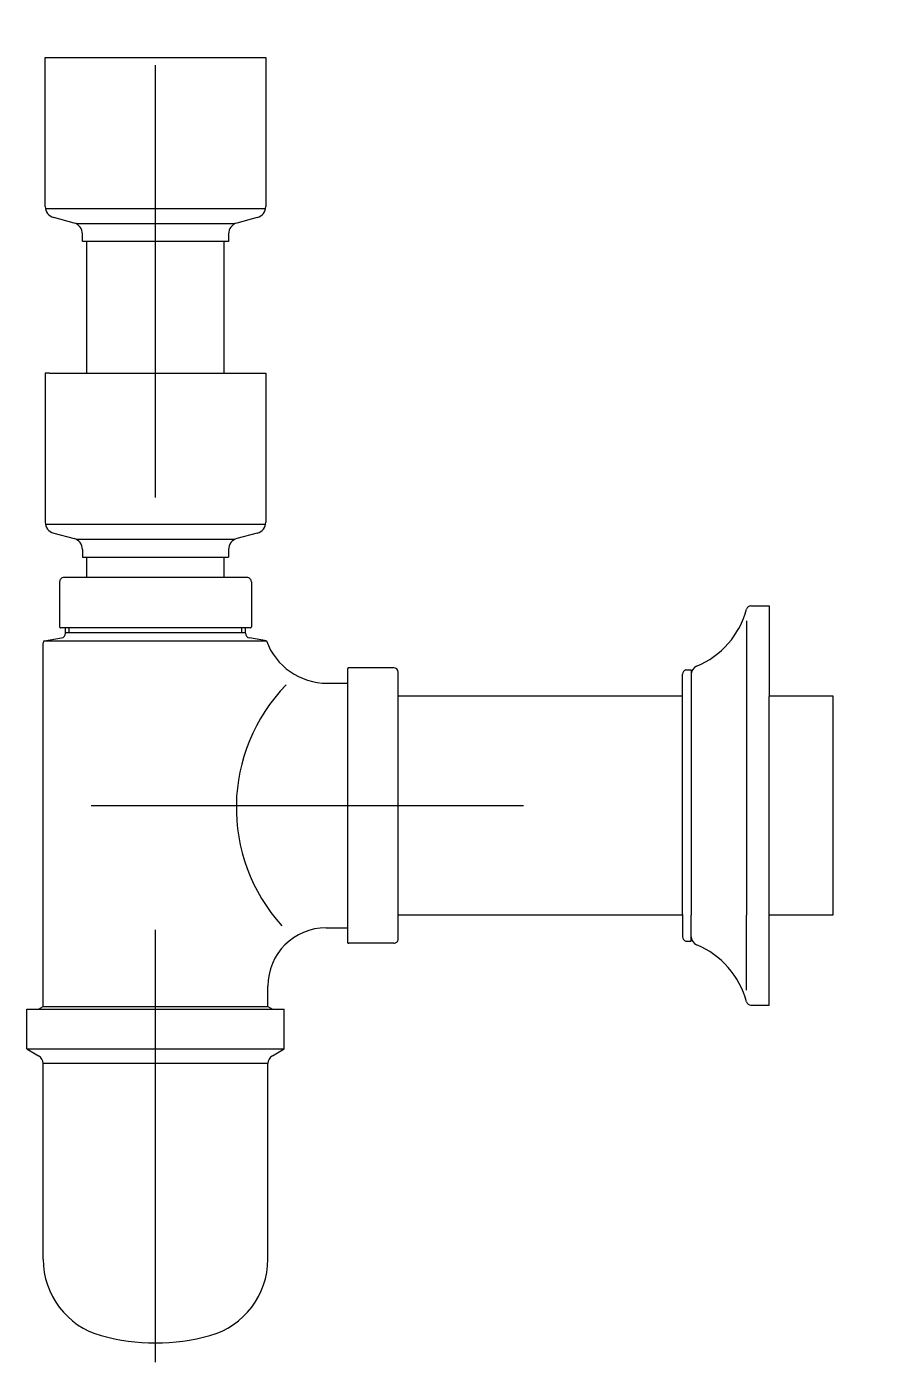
# Model space of a CAD drawing. Extents: x -3.429 to -3.232, y -13.491 to -13.182.
import ezdxf

# ---------------------------------------------------------------- set-up
doc = ezdxf.new("R2010")
doc.units = 0
doc.header["$LTSCALE"] = 0.2
doc.header["$MEASUREMENT"] = 0
doc.linetypes.add('AXES', pattern=[0.5400000065565109, 0.300000011920929, -0.07999999821186066, 0.07999999821186066, -0.07999999821186066])
doc.linetypes.add('CONTINU', pattern=[0])
doc.layers.get('0').update_dxf_attribs({"linetype": 'CONTINUOUS'})
doc.layers.add('DECA_EIXOS', color=5, linetype='AXES')

msp = doc.modelspace()

# ---------------------------------------------------------------- linework, layer by layer
at = {"linetype": 'CONTINU'}
for p, q in [((-3.424638363650732, -13.22349308183362), (-3.424638363650732, -13.18901960708493)), ((-3.373638374128951, -13.18901960708493), (-3.373638372169176, -13.22349308013317)), ((-3.424638363650732, -13.22396756402256), (-3.37363837214213, -13.22396882475891)), ((-3.417978777038502, -13.22728791310873), (-3.422696471406715, -13.2260238070007)), ((-3.417527477935951, -13.22740883869389), (-3.380756056485226, -13.22741064722517)), ((-3.375580269706163, -13.22602380686743), (-3.380297948195889, -13.22728789814546)), ((-3.416038366841926, -13.23157684237476), (-3.416038367154976, -13.22981670595891)), ((-3.382238363368045, -13.22981673244883), (-3.382238336764436, -13.23157684237476)), ((-3.382238336764436, -13.23157684237476), (-3.416038366841926, -13.23157684237476)), ((-3.415038370428874, -13.26201958762999), (-3.415038368839415, -13.23157684237476)), ((-3.383238375298095, -13.26201958762999), (-3.383238375298095, -13.23157684237476)), ((-3.424638368419103, -13.26201958762999), (-3.424638368811075, -13.29649459428782)), ((-3.423638369621865, -13.26201958762999), (-3.424638368419103, -13.26201958762999)), ((-3.423638369621865, -13.26201958762999), (-3.373638377307864, -13.26201958762999)), ((-3.373638377307864, -13.26201958762999), (-3.373638378483783, -13.29649459443613)), ((-3.424638368816467, -13.29696880212505), (-3.373638378499958, -13.29696879999453)), ((-3.422697960117129, -13.29902338731465), (-3.417981004156236, -13.30028729794468)), ((-3.417524071710629, -13.30040973321438), (-3.380752673880042, -13.30040973317811)), ((-3.375578786999369, -13.2990233872961), (-3.380295734461033, -13.30028729600535)), ((-3.416038371922917, -13.30281898825215), (-3.416038371610296, -13.30457682609872)), ((-3.416038371610296, -13.30457682609872), (-3.38223833994335, -13.30457682609872)), ((-3.415038370428872, -13.30928899012172), (-3.415038370428872, -13.30457682609872)), ((-3.383238375298095, -13.30928899012172), (-3.383238375298095, -13.30457682609872)), ((-3.382238366515486, -13.30281902635198), (-3.38223833994335, -13.30457682609872)), ((-3.42131336725255, -13.31028899119462), (-3.421313365650676, -13.32070531441314)), ((-3.377963378265066, -13.30928898435994), (-3.420313367461902, -13.30928899071777)), ((-3.376963378474449, -13.3102889921692), (-3.37696337928163, -13.32070531168248)), ((-3.261399797858471, -13.31584661739804), (-3.257179993509995, -13.31584661839146)), ((-3.257179993509995, -13.31584661839146), (-3.257179955363031, -13.3367966176315)), ((-3.262365005035856, -13.31934347103097), (-3.262365005035856, -13.38741971177972)), ((-3.424805612651904, -13.32396075433326), (-3.420862225618999, -13.32326541098138)), ((-3.377163379227275, -13.3209053064351), (-3.421113365704964, -13.32090531438238)), ((-3.419938369107745, -13.32216439800184), (-3.419938367714255, -13.32090531419611)), ((-3.41993836894729, -13.32201942009689), (-3.378338378807441, -13.32201942009689)), ((-3.419138367881736, -13.32201942009689), (-3.419138367881736, -13.32090531402525)), ((-3.379138377845232, -13.32201942009689), (-3.379138377845232, -13.32090530679223)), ((-3.37833837880744, -13.32216439819578), (-3.378338378807441, -13.32090530664757)), ((-3.373468916846812, -13.32396114502624), (-3.377414521777918, -13.32326541250405)), ((-3.425138382917562, -13.40851956639747), (-3.425138368612668, -13.32435633961489)), ((-3.424805612651904, -13.32396075433326), (-3.373468916846812, -13.32396114502624)), ((-3.354623460855887, -13.39388601621967), (-3.354623462631608, -13.3303531288543)), ((-3.344007141936558, -13.3301531273029), (-3.354423462685896, -13.33015312890477)), ((-3.343007173935054, -13.39288603078765), (-3.343007142145909, -13.33115312656091)), ((-3.277180001243901, -13.38724271940743), (-3.277180003826768, -13.33162682747646)), ((-3.276441418299408, -13.33066160085659), (-3.275179994112683, -13.33066160267857)), ((-3.275179994112683, -13.33066160267857), (-3.275180006828337, -13.38741968952733)), ((-3.359402499659078, -13.333742664947), (-3.354623460855887, -13.33374267010901)), ((-3.343007144960844, -13.33661958770828), (-3.277180001243901, -13.33661962605393)), ((-3.257180044372612, -13.40819274864847), (-3.257179955363031, -13.3367966176315)), ((-3.257180006225649, -13.3366196375775), (-3.242438392059058, -13.33661964771028)), ((-3.242438392059058, -13.33661964771028), (-3.242438392059058, -13.3874196354858)), ((-3.277180002549574, -13.38741961641233), (-3.343007171120121, -13.38741957508642)), ((-3.277180001243901, -13.38724271940743), (-3.277180039385267, -13.39241023818942)), ((-3.275180044975301, -13.39337773972477), (-3.275180006828337, -13.38741968952733)), ((-3.262365055898473, -13.40469588647221), (-3.262365005035856, -13.38741971177972)), ((-3.242438392059058, -13.3874196354858), (-3.257180031656957, -13.38741962594906)), ((-3.359638365536302, -13.39029647281751), (-3.354623460855887, -13.39029647281751)), ((-3.344007173725694, -13.3938860346971), (-3.354423500832859, -13.39388601799539)), ((-3.276441451048204, -13.39337774141928), (-3.275180044975301, -13.39337773972477)), ((-3.373138365988319, -13.40851956639747), (-3.373138362809298, -13.40379641616161)), ((-3.428938365631414, -13.41831955302095), (-3.428938364041957, -13.40911955454961)), ((-3.428938364041957, -13.40911955454961), (-3.369338378506097, -13.40911955454961)), ((-3.426177590435096, -13.40911955454961), (-3.425138382917562, -13.40851956639747)), ((-3.425138382917562, -13.40851956639747), (-3.373138365988319, -13.40851956639747)), ((-3.373138365988319, -13.40851956639747), (-3.372099160060242, -13.40911955454961)), ((-3.369338378506094, -13.4183195612141), (-3.369338378506097, -13.40911955454961)), ((-3.261399848721088, -13.40819273851568), (-3.257180044372612, -13.40819274864847)), ((-3.428938365631414, -13.41831955302095), (-3.369338378506094, -13.4183195612141)), ((-3.428938365631414, -13.41831955302095), (-3.426189870581148, -13.41990639340949)), ((-3.372086871539996, -13.41990639239605), (-3.369338378506094, -13.4183195612141)), ((-3.37313837751184, -13.42166818245621), (-3.425138368612451, -13.42167098883229)), ((-3.42513836573156, -13.46697860635985), (-3.425138368608848, -13.42172764583864)), ((-3.373138375525087, -13.46697857925164), (-3.373138377509232, -13.42172764735874))]:
    msp.add_line(p, q, dxfattribs=at)
at = {"linetype": 'CONTINUOUS'}
msp.add_line((-3.424638363650732, -13.18901960708493), (-3.373638374128951, -13.18901960708493), dxfattribs=at)
at = {"linetype": 'CONTINU'}
for centre, radius, start, end in [((-3.422018363650733, -13.22349308183362), 0.00262, 180, 254.9999579389836), ((-3.376258372169175, -13.22349308028211), 0.00262, 284.9999222278719, 3.257196049622869e-06), ((-3.418656367154976, -13.22981670642453), 0.002618, 1.019039114699381e-05, 74.99995793897267), ((-3.379620363368344, -13.22981669287843), 0.002618, 104.999922227894, 180.000866010958), ((-3.422020368811075, -13.29649459431759), 0.002618000000000454, 179.9999993485524, 254.9999309862311), ((-3.376256378483783, -13.29649459434683), 0.002618000000000011, 285.0000730549429, 359.9999980456962), ((-3.418659371922917, -13.30281898871828), 0.002621000000000068, 1.018969629666592e-05, 74.99993098621313), ((-3.379617366515785, -13.3028189867311), 0.002621000000000854, 105.0000730549972, 180.0008661232921), ((-3.420313367461902, -13.31028899050841), 0.0009999997906486868, 90, 180.0000393166512), ((-3.377963378265066, -13.31028898415059), 0.0009999997906488614, 359.9995405674061, 90), ((-3.281669568200149, -13.31135704189846), 0.01999999819716499, 292.6989212036111, 344.8645273145048), ((-3.261402954830155, -13.31684246424767), 0.0009958518536350288, 89.81836509529789, 164.6641836148263), ((-3.421113365704963, -13.32070531443667), 0.000199999945712738, 179.9999932612934, 269.9999999998728), ((-3.421056369107744, -13.3221643967645), 0.001118, 280.000251146468, 359.9999365879464), ((-3.37722037880744, -13.32216439819578), 0.001118, 180, 259.999775823691), ((-3.377163379227275, -13.32070530648938), 0.0001999999457122925, 270, 359.9985122882737), ((-3.424738369093554, -13.32435506328342), 0.000400001555387896, 99.67784643900171, 180.1828206156672), ((-3.359405936089804, -13.31874266748749), 0.01499999785314557, 200.3588349428791, 270.0131262004701), ((-3.354423462685896, -13.33035312885048), 0.0001999999457122925, 90, 180.00000109462), ((-3.344007141936558, -13.33115312709355), 0.0009999997906488286, 3.051755577971719e-05, 90), ((-3.276180004036119, -13.33162682733998), 0.0009999997906486038, 105.1539993286212, 180.0000078192808), ((-3.273180013493493, -13.33165302071435), 0.001999985784947201, 112.6992348215562, 180.0002738672459), ((-3.339685141873791, -13.36249003239674), 0.04075595158424782, 135.8339080810533, 222.1558990478507), ((-3.359638365536303, -13.40379647009061), 0.01349999727310269, 89.99999999999812, 179.9997711181618), ((-3.354423500832859, -13.39368601804967), 0.0001999999457119152, 179.974334716853, 270), ((-3.344007173725694, -13.39288603490645), 0.0009999997906486868, 269.9999999999745, 0.000235990184105368), ((-3.276180042183081, -13.3924125134739), 0.0009999997906499777, 179.8696356623352, 254.8463211059134), ((-3.273180037844083, -13.39238631286804), 0.001999999581298152, 179.9983062743818, 247.3009262084883), ((-3.281663625108384, -13.4126770409468), 0.01999283789095765, 15.16363306064634, 67.31103296298922), ((-3.261399848721088, -13.40719273872503), 0.0009999997906490934, 194.7524653173266, 269.9999999999745), ((-3.427241368608848, -13.42172764597236), 0.002103, 3.643159998773022e-06, 60.00006204769186), ((-3.371035377509232, -13.42172764726653), 0.002103, 119.9998122106002, 180.0000025122835), ((-3.406838601910165, -13.4669787872098), 0.01829976382228806, 179.999433766519, 254.6024839984518), ((-3.391438373382734, -13.46697861123343), 0.01829999785767476, 285.3984680175772, 0.0001001323545738616), ((-3.399138366389331, -13.43904597003059), 0.04727450941369385, 254.5936518532173, 285.4064899290494)]:
    msp.add_arc(centre, radius, start, end, dxfattribs=at)
at = {"layer": 'DECA_EIXOS'}
for p, q in [((-3.399138372863483, -13.49080244512262), (-3.399138372863483, -13.18188583251502)), ((-3.413995027542114, -13.36201953887939), (-3.231903637704781, -13.36201964855191))]:
    msp.add_line(p, q, dxfattribs=at)

doc.saveas('drawing.dxf')
